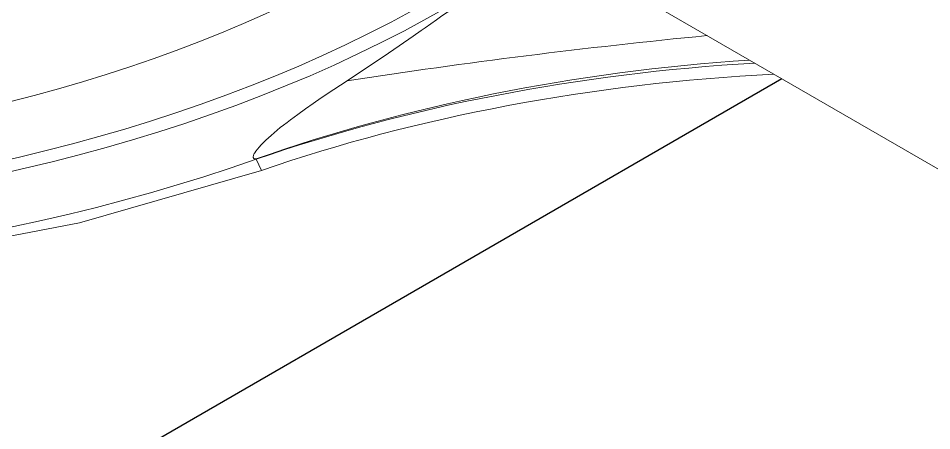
# Model space of a CAD drawing. Header units: millimetres. Extents: x 474.7 to 528.3, y 13.1 to 23.5.
# Drawn here: x 513.7696 to 513.79993, y 18.54626 to 18.55996 of the extents above; entities that cross this region are included whole.
import ezdxf

# ---------------------------------------------------------------- set-up
doc = ezdxf.new("R2010")
doc.units = ezdxf.units.MM
doc.header["$LTSCALE"] = 2.5
doc.layers.add('I-ARQ', color=8, linetype='Continuous')

msp = doc.modelspace()

# ---------------------------------------------------------------- linework, layer by layer
at = {"layer": 'I-ARQ', "extrusion": (0, 0.816497, 0.57735)}
msp.add_line((513.45567, 18.362071, 20.415326), (513.794949, 18.557954, 20.138306), dxfattribs=at)
at = {"layer": 'I-ARQ', "lineweight": 5}
for points, knots in [([(513.717177, 18.592919, 20.088857), (513.704598, 18.582819, 20.103141), (513.706074, 18.569002, 20.122681), (513.720707, 18.559871, 20.135594), (513.720707, 18.559871, 20.135594), (513.735339, 18.55074, 20.148508), (513.759085, 18.548819, 20.151225), (513.777502, 18.555276, 20.142094)], [0, 0, 0, 0, 0.5, 0.5, 0.5, 0.5, 1, 1, 1, 1]), ([(513.719608, 18.59191, 20.090285), (513.706735, 18.581574, 20.104902), (513.709761, 18.567264, 20.125139), (513.726563, 18.55902, 20.136799), (513.726563, 18.55902, 20.136799), (513.743366, 18.550775, 20.148458), (513.768315, 18.551359, 20.147632), (513.783907, 18.560361, 20.134901)], [0, 0, 0, 0, 0.5, 0.5, 0.5, 0.5, 1, 1, 1, 1]), ([(513.719847, 18.591439, 20.09095), (513.707456, 18.581222, 20.105399), (513.710646, 18.567233, 20.125184), (513.727195, 18.559216, 20.136521), (513.727195, 18.559216, 20.136521), (513.743744, 18.551199, 20.147859), (513.76816, 18.551814, 20.146989), (513.783436, 18.560634, 20.134516)], [0, 0, 0, 0, 0.5, 0.5, 0.5, 0.5, 1, 1, 1, 1]), ([(513.722353, 18.590426, 20.092383), (513.710873, 18.58096, 20.105771), (513.713828, 18.567997, 20.124102), (513.729162, 18.560569, 20.134608), (513.729162, 18.560569, 20.134608), (513.744494, 18.553141, 20.145113), (513.767119, 18.553711, 20.144306), (513.781273, 18.561883, 20.13275)], [0, 0, 0, 0, 0.5, 0.5, 0.5, 0.5, 1, 1, 1, 1]), ([(513.78404, 18.560285, 20.13501), (513.78404, 18.560285, 20.13501), (513.783852, 18.560159, 20.135187), (513.783852, 18.560159, 20.135187), (513.783852, 18.560159, 20.135187), (513.783852, 18.560159, 20.135187), (513.783666, 18.560033, 20.135366), (513.783666, 18.560033, 20.135366), (513.783666, 18.560033, 20.135366), (513.783666, 18.560033, 20.135366), (513.783481, 18.559905, 20.135546), (513.783481, 18.559905, 20.135546), (513.783481, 18.559905, 20.135546), (513.783481, 18.559905, 20.135546), (513.783298, 18.559776, 20.135729), (513.783298, 18.559776, 20.135729), (513.783298, 18.559776, 20.135729), (513.783298, 18.559776, 20.135729), (513.783115, 18.559645, 20.135914), (513.783115, 18.559645, 20.135914), (513.783115, 18.559645, 20.135914), (513.783115, 18.559645, 20.135914), (513.782982, 18.559552, 20.136046), (513.782982, 18.559552, 20.136046), (513.782982, 18.559552, 20.136046), (513.782982, 18.559552, 20.136046), (513.782715, 18.559365, 20.13631), (513.782715, 18.559365, 20.13631), (513.782715, 18.559365, 20.13631), (513.782715, 18.559365, 20.13631), (513.782247, 18.559042, 20.136767), (513.782247, 18.559042, 20.136767), (513.782247, 18.559042, 20.136767), (513.782247, 18.559042, 20.136767), (513.781713, 18.558679, 20.137281), (513.781713, 18.558679, 20.137281), (513.781713, 18.558679, 20.137281), (513.781713, 18.558679, 20.137281), (513.781128, 18.558287, 20.137835), (513.781128, 18.558287, 20.137835), (513.781128, 18.558287, 20.137835), (513.781128, 18.558287, 20.137835), (513.780517, 18.557883, 20.138405), (513.780517, 18.557883, 20.138405)], [0, 0, 0, 0, 0.090909, 0.090909, 0.090909, 0.090909, 0.181818, 0.181818, 0.181818, 0.181818, 0.272727, 0.272727, 0.272727, 0.272727, 0.363636, 0.363636, 0.363636, 0.363636, 0.454545, 0.454545, 0.454545, 0.454545, 0.545455, 0.545455, 0.545455, 0.545455, 0.636364, 0.636364, 0.636364, 0.636364, 0.727273, 0.727273, 0.727273, 0.727273, 0.818182, 0.818182, 0.818182, 0.818182, 0.909091, 0.909091, 0.909091, 0.909091, 1, 1, 1, 1]), ([(513.721482, 18.558882, 20.136993), (513.721482, 18.558882, 20.136993), (513.726634, 18.556344, 20.140582), (513.726634, 18.556344, 20.140582), (513.726634, 18.556344, 20.140582), (513.726634, 18.556344, 20.140582), (513.732368, 18.554266, 20.143522), (513.732368, 18.554266, 20.143522), (513.732368, 18.554266, 20.143522), (513.732368, 18.554266, 20.143522), (513.738564, 18.552692, 20.145748), (513.738564, 18.552692, 20.145748), (513.738564, 18.552692, 20.145748), (513.738564, 18.552692, 20.145748), (513.74509, 18.551656, 20.147212), (513.74509, 18.551656, 20.147212), (513.74509, 18.551656, 20.147212), (513.74509, 18.551656, 20.147212), (513.751803, 18.551182, 20.147883), (513.751803, 18.551182, 20.147883), (513.751803, 18.551182, 20.147883), (513.751803, 18.551182, 20.147883), (513.758562, 18.551278, 20.147748), (513.758562, 18.551278, 20.147748), (513.758562, 18.551278, 20.147748), (513.758562, 18.551278, 20.147748), (513.76522, 18.551942, 20.146808), (513.76522, 18.551942, 20.146808), (513.76522, 18.551942, 20.146808), (513.76522, 18.551942, 20.146808), (513.771637, 18.553161, 20.145084), (513.771637, 18.553161, 20.145084), (513.771637, 18.553161, 20.145084), (513.771637, 18.553161, 20.145084), (513.777673, 18.554908, 20.142614), (513.777673, 18.554908, 20.142614)], [0, 0, 0, 0, 0.111111, 0.111111, 0.111111, 0.111111, 0.222222, 0.222222, 0.222222, 0.222222, 0.333333, 0.333333, 0.333333, 0.333333, 0.444444, 0.444444, 0.444444, 0.444444, 0.555556, 0.555556, 0.555556, 0.555556, 0.666667, 0.666667, 0.666667, 0.666667, 0.777778, 0.777778, 0.777778, 0.777778, 0.888889, 0.888889, 0.888889, 0.888889, 1, 1, 1, 1]), ([(513.780517, 18.557883, 20.138405), (513.780517, 18.557883, 20.138405), (513.780079, 18.557594, 20.138815), (513.780079, 18.557594, 20.138815), (513.780079, 18.557594, 20.138815), (513.780079, 18.557594, 20.138815), (513.77966, 18.557313, 20.139212), (513.77966, 18.557313, 20.139212), (513.77966, 18.557313, 20.139212), (513.77966, 18.557313, 20.139212), (513.779391, 18.557128, 20.139474), (513.779391, 18.557128, 20.139474), (513.779391, 18.557128, 20.139474), (513.779391, 18.557128, 20.139474), (513.779132, 18.556946, 20.139731), (513.779132, 18.556946, 20.139731), (513.779132, 18.556946, 20.139731), (513.779132, 18.556946, 20.139731), (513.77888, 18.556766, 20.139985), (513.77888, 18.556766, 20.139985), (513.77888, 18.556766, 20.139985), (513.77888, 18.556766, 20.139985), (513.778639, 18.556588, 20.140237), (513.778639, 18.556588, 20.140237), (513.778639, 18.556588, 20.140237), (513.778639, 18.556588, 20.140237), (513.778524, 18.5565, 20.140362), (513.778524, 18.5565, 20.140362), (513.778524, 18.5565, 20.140362), (513.778524, 18.5565, 20.140362), (513.77841, 18.556412, 20.140486), (513.77841, 18.556412, 20.140486), (513.77841, 18.556412, 20.140486), (513.77841, 18.556412, 20.140486), (513.778301, 18.556326, 20.140609), (513.778301, 18.556326, 20.140609), (513.778301, 18.556326, 20.140609), (513.778301, 18.556326, 20.140609), (513.778195, 18.556239, 20.140731), (513.778195, 18.556239, 20.140731), (513.778195, 18.556239, 20.140731), (513.778195, 18.556239, 20.140731), (513.778094, 18.556154, 20.140851), (513.778094, 18.556154, 20.140851), (513.778094, 18.556154, 20.140851), (513.778094, 18.556154, 20.140851), (513.777996, 18.556071, 20.140969), (513.777996, 18.556071, 20.140969), (513.777996, 18.556071, 20.140969), (513.777996, 18.556071, 20.140969), (513.777904, 18.555988, 20.141085), (513.777904, 18.555988, 20.141085), (513.777904, 18.555988, 20.141085), (513.777904, 18.555988, 20.141085), (513.777818, 18.555908, 20.141199), (513.777818, 18.555908, 20.141199), (513.777818, 18.555908, 20.141199), (513.777818, 18.555908, 20.141199), (513.777738, 18.55583, 20.14131), (513.777738, 18.55583, 20.14131), (513.777738, 18.55583, 20.14131), (513.777738, 18.55583, 20.14131), (513.777665, 18.555754, 20.141417), (513.777665, 18.555754, 20.141417), (513.777665, 18.555754, 20.141417), (513.777665, 18.555754, 20.141417), (513.777599, 18.555681, 20.14152), (513.777599, 18.555681, 20.14152), (513.777599, 18.555681, 20.14152), (513.777599, 18.555681, 20.14152), (513.77754, 18.555613, 20.141616), (513.77754, 18.555613, 20.141616), (513.77754, 18.555613, 20.141616), (513.77754, 18.555613, 20.141616), (513.777492, 18.555549, 20.141707), (513.777492, 18.555549, 20.141707), (513.777492, 18.555549, 20.141707), (513.777492, 18.555549, 20.141707), (513.777453, 18.55549, 20.14179), (513.777453, 18.55549, 20.14179), (513.777453, 18.55549, 20.14179), (513.777453, 18.55549, 20.14179), (513.777438, 18.555464, 20.141827), (513.777438, 18.555464, 20.141827), (513.777438, 18.555464, 20.141827), (513.777438, 18.555464, 20.141827), (513.777425, 18.555437, 20.141865), (513.777425, 18.555437, 20.141865), (513.777425, 18.555437, 20.141865), (513.777425, 18.555437, 20.141865), (513.777415, 18.555415, 20.141897), (513.777415, 18.555415, 20.141897), (513.777415, 18.555415, 20.141897), (513.777415, 18.555415, 20.141897), (513.777408, 18.555391, 20.14193), (513.777408, 18.555391, 20.14193), (513.777408, 18.555391, 20.14193), (513.777408, 18.555391, 20.14193), (513.777404, 18.555372, 20.141957), (513.777404, 18.555372, 20.141957), (513.777404, 18.555372, 20.141957), (513.777404, 18.555372, 20.141957), (513.777402, 18.555353, 20.141984), (513.777402, 18.555353, 20.141984), (513.777402, 18.555353, 20.141984), (513.777402, 18.555353, 20.141984), (513.777404, 18.555338, 20.142005), (513.777404, 18.555338, 20.142005), (513.777404, 18.555338, 20.142005), (513.777404, 18.555338, 20.142005), (513.777408, 18.555323, 20.142026), (513.777408, 18.555323, 20.142026), (513.777408, 18.555323, 20.142026), (513.777408, 18.555323, 20.142026), (513.777415, 18.555312, 20.142042), (513.777415, 18.555312, 20.142042), (513.777415, 18.555312, 20.142042), (513.777415, 18.555312, 20.142042), (513.777426, 18.555302, 20.142056), (513.777426, 18.555302, 20.142056), (513.777426, 18.555302, 20.142056), (513.777426, 18.555302, 20.142056), (513.77744, 18.555295, 20.142067), (513.77744, 18.555295, 20.142067), (513.77744, 18.555295, 20.142067), (513.77744, 18.555295, 20.142067), (513.777456, 18.55529, 20.142073), (513.777456, 18.55529, 20.142073), (513.777456, 18.55529, 20.142073), (513.777456, 18.55529, 20.142073), (513.777477, 18.555287, 20.142077), (513.777477, 18.555287, 20.142077), (513.777477, 18.555287, 20.142077), (513.777477, 18.555287, 20.142077), (513.777499, 18.555287, 20.142077), (513.777499, 18.555287, 20.142077)], [0, 0, 0, 0, 0.029412, 0.029412, 0.029412, 0.029412, 0.058824, 0.058824, 0.058824, 0.058824, 0.088235, 0.088235, 0.088235, 0.088235, 0.117647, 0.117647, 0.117647, 0.117647, 0.147059, 0.147059, 0.147059, 0.147059, 0.176471, 0.176471, 0.176471, 0.176471, 0.205882, 0.205882, 0.205882, 0.205882, 0.235294, 0.235294, 0.235294, 0.235294, 0.264706, 0.264706, 0.264706, 0.264706, 0.294118, 0.294118, 0.294118, 0.294118, 0.323529, 0.323529, 0.323529, 0.323529, 0.352941, 0.352941, 0.352941, 0.352941, 0.382353, 0.382353, 0.382353, 0.382353, 0.411765, 0.411765, 0.411765, 0.411765, 0.441176, 0.441176, 0.441176, 0.441176, 0.470588, 0.470588, 0.470588, 0.470588, 0.5, 0.5, 0.5, 0.5, 0.529412, 0.529412, 0.529412, 0.529412, 0.558824, 0.558824, 0.558824, 0.558824, 0.588235, 0.588235, 0.588235, 0.588235, 0.617647, 0.617647, 0.617647, 0.617647, 0.647059, 0.647059, 0.647059, 0.647059, 0.676471, 0.676471, 0.676471, 0.676471, 0.705882, 0.705882, 0.705882, 0.705882, 0.735294, 0.735294, 0.735294, 0.735294, 0.764706, 0.764706, 0.764706, 0.764706, 0.794118, 0.794118, 0.794118, 0.794118, 0.823529, 0.823529, 0.823529, 0.823529, 0.852941, 0.852941, 0.852941, 0.852941, 0.882353, 0.882353, 0.882353, 0.882353, 0.911765, 0.911765, 0.911765, 0.911765, 0.941176, 0.941176, 0.941176, 0.941176, 0.970588, 0.970588, 0.970588, 0.970588, 1, 1, 1, 1]), ([(513.777499, 18.555287, 20.142077), (513.777499, 18.555287, 20.142077), (513.777506, 18.555287, 20.142077), (513.777506, 18.555287, 20.142077), (513.777506, 18.555287, 20.142077), (513.777506, 18.555287, 20.142077), (513.777508, 18.555287, 20.142078), (513.777508, 18.555287, 20.142078), (513.777508, 18.555287, 20.142078), (513.777508, 18.555287, 20.142078), (513.777511, 18.555286, 20.142079), (513.777511, 18.555286, 20.142079), (513.777511, 18.555286, 20.142079), (513.777511, 18.555286, 20.142079), (513.777511, 18.555286, 20.142079), (513.777511, 18.555286, 20.142079), (513.777511, 18.555286, 20.142079), (513.777511, 18.555286, 20.142079), (513.777512, 18.555284, 20.142081), (513.777512, 18.555284, 20.142081), (513.777512, 18.555284, 20.142081), (513.777512, 18.555284, 20.142081), (513.777511, 18.555283, 20.142083), (513.777511, 18.555283, 20.142083), (513.777511, 18.555283, 20.142083), (513.777511, 18.555283, 20.142083), (513.777507, 18.55528, 20.142088), (513.777507, 18.55528, 20.142088), (513.777507, 18.55528, 20.142088), (513.777507, 18.55528, 20.142088), (513.777502, 18.555276, 20.142094), (513.777502, 18.555276, 20.142094)], [0, 0, 0, 0, 0.125, 0.125, 0.125, 0.125, 0.25, 0.25, 0.25, 0.25, 0.375, 0.375, 0.375, 0.375, 0.5, 0.5, 0.5, 0.5, 0.625, 0.625, 0.625, 0.625, 0.75, 0.75, 0.75, 0.75, 0.875, 0.875, 0.875, 0.875, 1, 1, 1, 1])]:
    msp.add_open_spline(points, degree=3, knots=knots, dxfattribs=at)
for points in [[(513.788568, 18.561638, 20.133096), (513.788568, 18.561638, 20.133096), (513.812405, 18.547875, 20.152559), (513.812405, 18.547875, 20.152559)], [(513.792474, 18.559383, 20.136285), (513.788451, 18.558988, 20.136843), (513.784461, 18.558489, 20.13755), (513.780517, 18.557883, 20.138405)], [(513.79388, 18.558572, 20.137432), (513.788071, 18.558177, 20.13799), (513.782481, 18.557056, 20.139576), (513.777499, 18.555287, 20.142077)], [(513.794051, 18.558472, 20.137573), (513.788196, 18.558119, 20.138073), (513.782546, 18.557028, 20.139616), (513.777501, 18.555276, 20.142093)], [(513.794685, 18.558106, 20.138091), (513.788672, 18.557788, 20.138541), (513.782858, 18.556695, 20.140087), (513.777673, 18.554908, 20.142613)], [(513.777493, 18.555278, 20.14209), (513.777493, 18.555278, 20.14209), (513.77751, 18.555287, 20.142077), (513.77751, 18.555287, 20.142077)], [(513.777511, 18.555278, 20.14209), (513.777511, 18.555278, 20.14209), (513.777494, 18.555287, 20.142077), (513.777494, 18.555287, 20.142077)], [(513.777502, 18.555276, 20.142094), (513.777502, 18.555276, 20.142094), (513.777673, 18.554908, 20.142613), (513.777673, 18.554908, 20.142613)]]:
    msp.add_open_spline(points, degree=3, dxfattribs=at)

doc.saveas('drawing.dxf')
